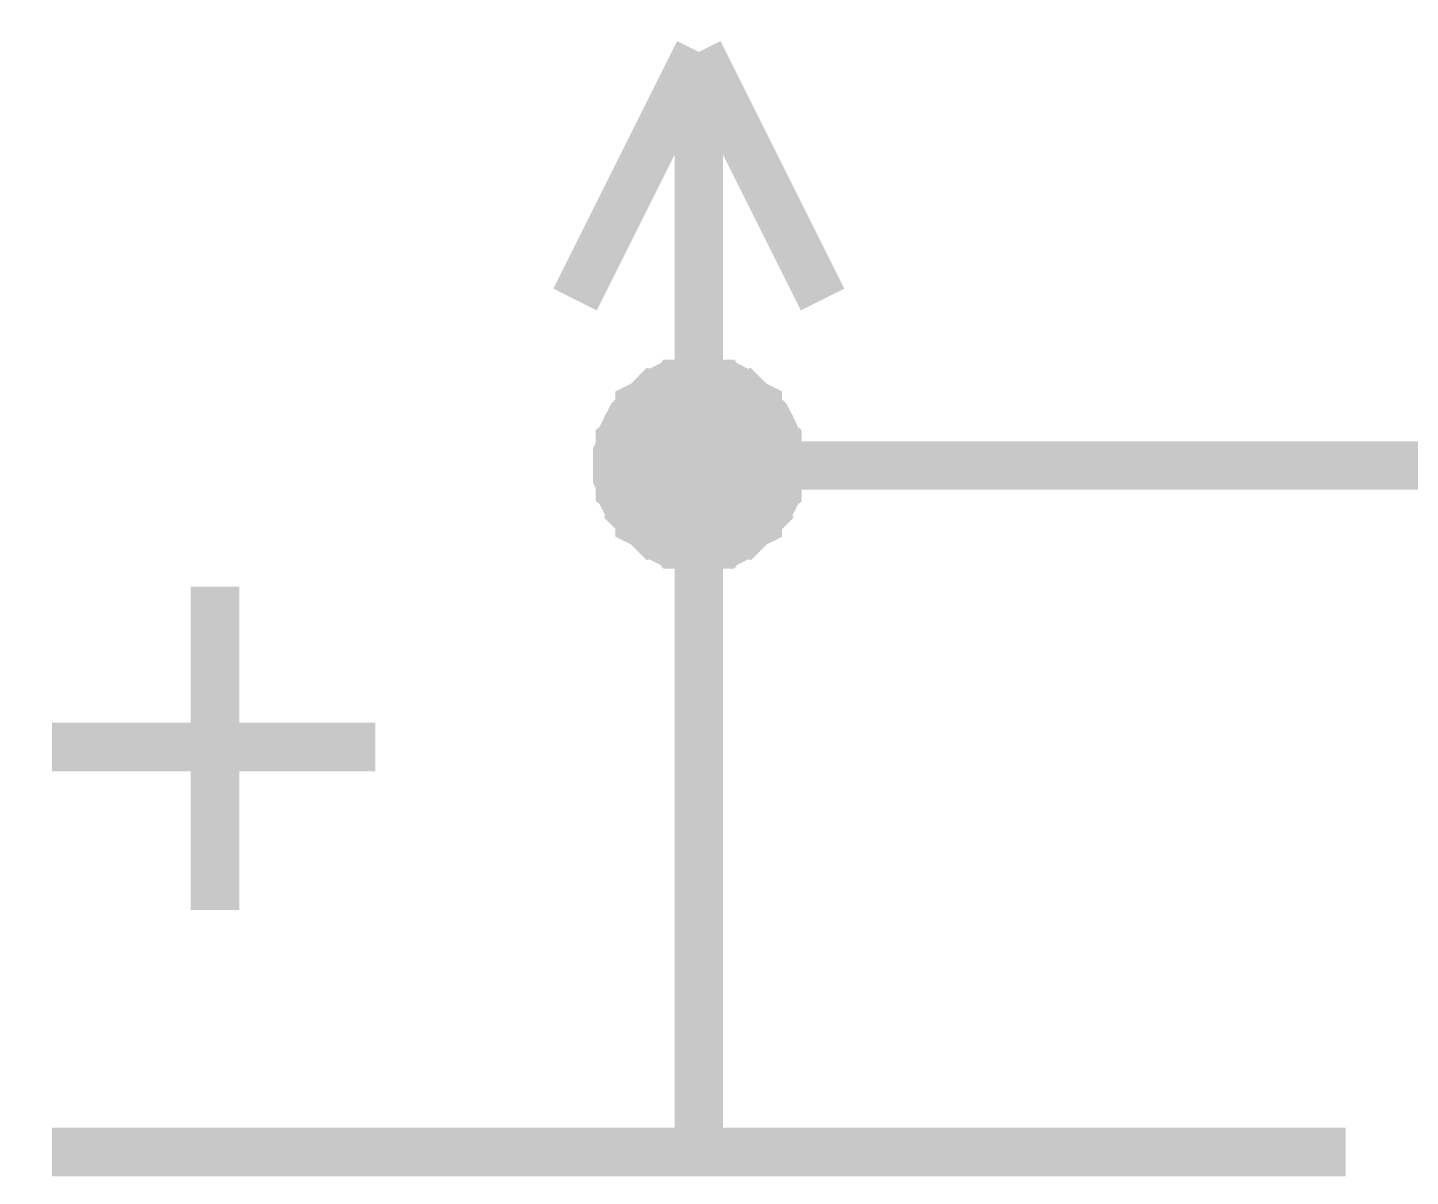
# Model space of a CAD drawing. Extents: x 0 to 594, y 0 to 420.
# Drawn here: x 30.98 to 39.52, y 238.1 to 245.19 of the extents above; entities that cross this region are included whole.
import ezdxf

# ---------------------------------------------------------------- set-up
doc = ezdxf.new("R2010")
doc.units = 0
doc.layers.add('SHEET', color=255, linetype='CONTINUOUS')

msp = doc.modelspace()

# ---------------------------------------------------------------- linework, layer by layer
at = {"layer": 'SHEET'}
for points, const_width in [([(35.1281, 245.0405), (34.3641, 243.5117)], 0.2997), ([(35.1281, 245.0405), (35.8921, 243.5117)], 0.2997), ([(35.1281, 242.4868), (35.1281, 245.0405)], 0.2997), ([(34.6245, 242.4868), (34.6245, 242.5041), (34.6245, 242.5389), (34.6245, 242.5563), (34.6419, 242.591), (34.6419, 242.6084), (34.6419, 242.6431), (34.6593, 242.6605), (34.6593, 242.6779), (34.6766, 242.7126), (34.694, 242.73), (34.694, 242.7474), (34.7114, 242.7821), (34.7287, 242.7995), (34.7461, 242.8168), (34.7634, 242.8342), (34.7634, 242.8516), (34.7982, 242.869), (34.8155, 242.8863), (34.8329, 242.9037), (34.8503, 242.9211), (34.8676, 242.9385), (34.885, 242.9385), (34.9024, 242.9558), (34.9371, 242.9732), (34.9545, 242.9732), (34.9718, 242.9906), (35.0065, 242.9906), (35.0239, 242.9906), (35.0586, 243.0079), (35.076, 243.0079), (35.1107, 243.0079), (35.1281, 243.0079)], 0.2997), ([(34.6245, 242.4868), (34.6245, 242.5041), (34.6245, 242.5389), (34.6245, 242.5563), (34.6419, 242.591), (34.6419, 242.6084), (34.6419, 242.6431), (34.6593, 242.6605), (34.6593, 242.6779), (34.6766, 242.7126), (34.694, 242.73), (34.694, 242.7474), (34.7114, 242.7821), (34.7287, 242.7995), (34.7461, 242.8168), (34.7634, 242.8342), (34.7634, 242.8516), (34.7982, 242.869), (34.8155, 242.8863), (34.8329, 242.9037), (34.8503, 242.9211), (34.8676, 242.9385), (34.885, 242.9385), (34.9024, 242.9558), (34.9371, 242.9732), (34.9545, 242.9732), (34.9718, 242.9906), (35.0065, 242.9906), (35.0239, 242.9906), (35.0586, 243.0079), (35.076, 243.0079), (35.1107, 243.0079), (35.1281, 243.0079)], 0.2997), ([(34.6245, 242.4868), (34.6245, 242.5041), (34.6245, 242.5389), (34.6245, 242.5563), (34.6419, 242.591), (34.6419, 242.6084), (34.6419, 242.6431), (34.6593, 242.6605), (34.6593, 242.6779), (34.6766, 242.7126), (34.694, 242.73), (34.694, 242.7474), (34.7114, 242.7821), (34.7287, 242.7995), (34.7461, 242.8168), (34.7634, 242.8342), (34.7634, 242.8516), (34.7982, 242.869), (34.8155, 242.8863), (34.8329, 242.9037), (34.8503, 242.9211), (34.8676, 242.9385), (34.885, 242.9385), (34.9024, 242.9558), (34.9371, 242.9732), (34.9545, 242.9732), (34.9718, 242.9906), (35.0065, 242.9906), (35.0239, 242.9906), (35.0586, 243.0079), (35.076, 243.0079), (35.1107, 243.0079), (35.1281, 243.0079)], 0.2997), ([(34.6245, 242.4868), (34.6245, 242.5041), (34.6245, 242.5389), (34.6245, 242.5563), (34.6419, 242.591), (34.6419, 242.6084), (34.6419, 242.6431), (34.6593, 242.6605), (34.6593, 242.6779), (34.6766, 242.7126), (34.694, 242.73), (34.694, 242.7474), (34.7114, 242.7821), (34.7287, 242.7995), (34.7461, 242.8168), (34.7634, 242.8342), (34.7634, 242.8516), (34.7982, 242.869), (34.8155, 242.8863), (34.8329, 242.9037), (34.8503, 242.9211), (34.8676, 242.9385), (34.885, 242.9385), (34.9024, 242.9558), (34.9371, 242.9732), (34.9545, 242.9732), (34.9718, 242.9906), (35.0065, 242.9906), (35.0239, 242.9906), (35.0586, 243.0079), (35.076, 243.0079), (35.1107, 243.0079), (35.1281, 243.0079)], 0.2997), ([(35.1281, 243.0079), (35.1281, 243.0079)], 0.2997), ([(35.1281, 243.0079), (35.1455, 243.0079), (35.1802, 243.0079), (35.1976, 243.0079), (35.2323, 242.9906), (35.2496, 242.9906), (35.2844, 242.9906), (35.3017, 242.9732), (35.3191, 242.9732), (35.3538, 242.9558), (35.3712, 242.9385), (35.3886, 242.9385), (35.4059, 242.9211), (35.4233, 242.9037), (35.4407, 242.8863), (35.458, 242.869), (35.4928, 242.8516), (35.4928, 242.8342), (35.5101, 242.8168), (35.5275, 242.7995), (35.5448, 242.7821), (35.5622, 242.7474), (35.5622, 242.73), (35.5796, 242.7126), (35.5969, 242.6779), (35.5969, 242.6605), (35.6143, 242.6431), (35.6143, 242.6084), (35.6143, 242.591), (35.6317, 242.5563), (35.6317, 242.5389), (35.6317, 242.5041), (35.6317, 242.4868)], 0.2997), ([(35.1281, 243.0079), (35.1281, 243.0079)], 0.2997), ([(35.1281, 243.0079), (35.1455, 243.0079), (35.1802, 243.0079), (35.1976, 243.0079), (35.2323, 242.9906), (35.2496, 242.9906), (35.2844, 242.9906), (35.3017, 242.9732), (35.3191, 242.9732), (35.3538, 242.9558), (35.3712, 242.9385), (35.3886, 242.9385), (35.4059, 242.9211), (35.4233, 242.9037), (35.4407, 242.8863), (35.458, 242.869), (35.4928, 242.8516), (35.4928, 242.8342), (35.5101, 242.8168), (35.5275, 242.7995), (35.5448, 242.7821), (35.5622, 242.7474), (35.5622, 242.73), (35.5796, 242.7126), (35.5969, 242.6779), (35.5969, 242.6605), (35.6143, 242.6431), (35.6143, 242.6084), (35.6143, 242.591), (35.6317, 242.5563), (35.6317, 242.5389), (35.6317, 242.5041), (35.6317, 242.4868)], 0.2997), ([(35.1281, 243.0079), (35.1281, 243.0079)], 0.2997), ([(35.1281, 243.0079), (35.1455, 243.0079), (35.1802, 243.0079), (35.1976, 243.0079), (35.2323, 242.9906), (35.2496, 242.9906), (35.2844, 242.9906), (35.3017, 242.9732), (35.3191, 242.9732), (35.3538, 242.9558), (35.3712, 242.9385), (35.3886, 242.9385), (35.4059, 242.9211), (35.4233, 242.9037), (35.4407, 242.8863), (35.458, 242.869), (35.4928, 242.8516), (35.4928, 242.8342), (35.5101, 242.8168), (35.5275, 242.7995), (35.5448, 242.7821), (35.5622, 242.7474), (35.5622, 242.73), (35.5796, 242.7126), (35.5969, 242.6779), (35.5969, 242.6605), (35.6143, 242.6431), (35.6143, 242.6084), (35.6143, 242.591), (35.6317, 242.5563), (35.6317, 242.5389), (35.6317, 242.5041), (35.6317, 242.4868)], 0.2997), ([(35.1281, 243.0079), (35.1281, 243.0079)], 0.2997), ([(35.1281, 243.0079), (35.1455, 243.0079), (35.1802, 243.0079), (35.1976, 243.0079), (35.2323, 242.9906), (35.2496, 242.9906), (35.2844, 242.9906), (35.3017, 242.9732), (35.3191, 242.9732), (35.3538, 242.9558), (35.3712, 242.9385), (35.3886, 242.9385), (35.4059, 242.9211), (35.4233, 242.9037), (35.4407, 242.8863), (35.458, 242.869), (35.4928, 242.8516), (35.4928, 242.8342), (35.5101, 242.8168), (35.5275, 242.7995), (35.5448, 242.7821), (35.5622, 242.7474), (35.5622, 242.73), (35.5796, 242.7126), (35.5969, 242.6779), (35.5969, 242.6605), (35.6143, 242.6431), (35.6143, 242.6084), (35.6143, 242.591), (35.6317, 242.5563), (35.6317, 242.5389), (35.6317, 242.5041), (35.6317, 242.4868)], 0.2997), ([(34.6245, 242.4868), (34.6245, 242.5041), (34.6245, 242.5389), (34.6245, 242.5563), (34.6419, 242.591), (34.6419, 242.6084), (34.6419, 242.6431), (34.6593, 242.6605), (34.6593, 242.6779), (34.6766, 242.7126), (34.694, 242.73), (34.694, 242.7474), (34.7114, 242.7821), (34.7287, 242.7995), (34.7461, 242.8168), (34.7634, 242.8342), (34.7634, 242.8516), (34.7982, 242.869), (34.8155, 242.8863), (34.8329, 242.9037), (34.8503, 242.9211), (34.8676, 242.9385), (34.885, 242.9385), (34.9024, 242.9558), (34.9371, 242.9732), (34.9545, 242.9732), (34.9718, 242.9906), (35.0065, 242.9906), (35.0239, 242.9906), (35.0586, 243.0079), (35.076, 243.0079), (35.1107, 243.0079), (35.1281, 243.0079)], 0.0991), ([(34.6245, 242.4868), (34.6245, 242.5041), (34.6245, 242.5389), (34.6245, 242.5563), (34.6419, 242.591), (34.6419, 242.6084), (34.6419, 242.6431), (34.6593, 242.6605), (34.6593, 242.6779), (34.6766, 242.7126), (34.694, 242.73), (34.694, 242.7474), (34.7114, 242.7821), (34.7287, 242.7995), (34.7461, 242.8168), (34.7634, 242.8342), (34.7634, 242.8516), (34.7982, 242.869), (34.8155, 242.8863), (34.8329, 242.9037), (34.8503, 242.9211), (34.8676, 242.9385), (34.885, 242.9385), (34.9024, 242.9558), (34.9371, 242.9732), (34.9545, 242.9732), (34.9718, 242.9906), (35.0065, 242.9906), (35.0239, 242.9906), (35.0586, 243.0079), (35.076, 243.0079), (35.1107, 243.0079), (35.1281, 243.0079)], 0.0991), ([(34.6245, 242.4868), (34.6245, 242.5041), (34.6245, 242.5389), (34.6245, 242.5563), (34.6419, 242.591), (34.6419, 242.6084), (34.6419, 242.6431), (34.6593, 242.6605), (34.6593, 242.6779), (34.6766, 242.7126), (34.694, 242.73), (34.694, 242.7474), (34.7114, 242.7821), (34.7287, 242.7995), (34.7461, 242.8168), (34.7634, 242.8342), (34.7634, 242.8516), (34.7982, 242.869), (34.8155, 242.8863), (34.8329, 242.9037), (34.8503, 242.9211), (34.8676, 242.9385), (34.885, 242.9385), (34.9024, 242.9558), (34.9371, 242.9732), (34.9545, 242.9732), (34.9718, 242.9906), (35.0065, 242.9906), (35.0239, 242.9906), (35.0586, 243.0079), (35.076, 243.0079), (35.1107, 243.0079), (35.1281, 243.0079)], 0.0991), ([(34.6245, 242.4868), (34.6245, 242.5041), (34.6245, 242.5389), (34.6245, 242.5563), (34.6419, 242.591), (34.6419, 242.6084), (34.6419, 242.6431), (34.6593, 242.6605), (34.6593, 242.6779), (34.6766, 242.7126), (34.694, 242.73), (34.694, 242.7474), (34.7114, 242.7821), (34.7287, 242.7995), (34.7461, 242.8168), (34.7634, 242.8342), (34.7634, 242.8516), (34.7982, 242.869), (34.8155, 242.8863), (34.8329, 242.9037), (34.8503, 242.9211), (34.8676, 242.9385), (34.885, 242.9385), (34.9024, 242.9558), (34.9371, 242.9732), (34.9545, 242.9732), (34.9718, 242.9906), (35.0065, 242.9906), (35.0239, 242.9906), (35.0586, 243.0079), (35.076, 243.0079), (35.1107, 243.0079), (35.1281, 243.0079)], 0.0991), ([(35.1281, 243.0079), (35.1281, 243.0079)], 0.0991), ([(35.1281, 243.0079), (35.1455, 243.0079), (35.1802, 243.0079), (35.1976, 243.0079), (35.2323, 242.9906), (35.2496, 242.9906), (35.2844, 242.9906), (35.3017, 242.9732), (35.3191, 242.9732), (35.3538, 242.9558), (35.3712, 242.9385), (35.3886, 242.9385), (35.4059, 242.9211), (35.4233, 242.9037), (35.4407, 242.8863), (35.458, 242.869), (35.4928, 242.8516), (35.4928, 242.8342), (35.5101, 242.8168), (35.5275, 242.7995), (35.5448, 242.7821), (35.5622, 242.7474), (35.5622, 242.73), (35.5796, 242.7126), (35.5969, 242.6779), (35.5969, 242.6605), (35.6143, 242.6431), (35.6143, 242.6084), (35.6143, 242.591), (35.6317, 242.5563), (35.6317, 242.5389), (35.6317, 242.5041), (35.6317, 242.4868)], 0.0991), ([(35.1281, 243.0079), (35.1281, 243.0079)], 0.0991), ([(35.1281, 243.0079), (35.1455, 243.0079), (35.1802, 243.0079), (35.1976, 243.0079), (35.2323, 242.9906), (35.2496, 242.9906), (35.2844, 242.9906), (35.3017, 242.9732), (35.3191, 242.9732), (35.3538, 242.9558), (35.3712, 242.9385), (35.3886, 242.9385), (35.4059, 242.9211), (35.4233, 242.9037), (35.4407, 242.8863), (35.458, 242.869), (35.4928, 242.8516), (35.4928, 242.8342), (35.5101, 242.8168), (35.5275, 242.7995), (35.5448, 242.7821), (35.5622, 242.7474), (35.5622, 242.73), (35.5796, 242.7126), (35.5969, 242.6779), (35.5969, 242.6605), (35.6143, 242.6431), (35.6143, 242.6084), (35.6143, 242.591), (35.6317, 242.5563), (35.6317, 242.5389), (35.6317, 242.5041), (35.6317, 242.4868)], 0.0991), ([(35.1281, 243.0079), (35.1281, 243.0079)], 0.0991), ([(35.1281, 243.0079), (35.1455, 243.0079), (35.1802, 243.0079), (35.1976, 243.0079), (35.2323, 242.9906), (35.2496, 242.9906), (35.2844, 242.9906), (35.3017, 242.9732), (35.3191, 242.9732), (35.3538, 242.9558), (35.3712, 242.9385), (35.3886, 242.9385), (35.4059, 242.9211), (35.4233, 242.9037), (35.4407, 242.8863), (35.458, 242.869), (35.4928, 242.8516), (35.4928, 242.8342), (35.5101, 242.8168), (35.5275, 242.7995), (35.5448, 242.7821), (35.5622, 242.7474), (35.5622, 242.73), (35.5796, 242.7126), (35.5969, 242.6779), (35.5969, 242.6605), (35.6143, 242.6431), (35.6143, 242.6084), (35.6143, 242.591), (35.6317, 242.5563), (35.6317, 242.5389), (35.6317, 242.5041), (35.6317, 242.4868)], 0.0991), ([(35.1281, 243.0079), (35.1281, 243.0079)], 0.0991), ([(35.1281, 243.0079), (35.1455, 243.0079), (35.1802, 243.0079), (35.1976, 243.0079), (35.2323, 242.9906), (35.2496, 242.9906), (35.2844, 242.9906), (35.3017, 242.9732), (35.3191, 242.9732), (35.3538, 242.9558), (35.3712, 242.9385), (35.3886, 242.9385), (35.4059, 242.9211), (35.4233, 242.9037), (35.4407, 242.8863), (35.458, 242.869), (35.4928, 242.8516), (35.4928, 242.8342), (35.5101, 242.8168), (35.5275, 242.7995), (35.5448, 242.7821), (35.5622, 242.7474), (35.5622, 242.73), (35.5796, 242.7126), (35.5969, 242.6779), (35.5969, 242.6605), (35.6143, 242.6431), (35.6143, 242.6084), (35.6143, 242.591), (35.6317, 242.5563), (35.6317, 242.5389), (35.6317, 242.5041), (35.6317, 242.4868)], 0.0991), ([(35.1281, 241.983), (35.1107, 241.983), (35.076, 241.983), (35.0586, 241.983), (35.0239, 242.0003), (35.0065, 242.0003), (34.9718, 242.0003), (34.9545, 242.0177), (34.9371, 242.0177), (34.9024, 242.0351), (34.885, 242.0524), (34.8676, 242.0524), (34.8503, 242.0698), (34.8329, 242.0872), (34.8155, 242.1046), (34.7982, 242.1219), (34.7634, 242.1393), (34.7634, 242.1567), (34.7461, 242.1741), (34.7287, 242.1914), (34.7114, 242.2088), (34.694, 242.2262), (34.694, 242.2435), (34.6766, 242.2609), (34.6593, 242.2957), (34.6593, 242.313), (34.6419, 242.3304), (34.6419, 242.3652), (34.6419, 242.3825), (34.6245, 242.4173), (34.6245, 242.4346), (34.6245, 242.4694), (34.6245, 242.4868)], 0.2997), ([(34.6245, 242.4868), (34.6245, 242.4868)], 0.2997), ([(35.1281, 241.983), (35.1107, 241.983), (35.076, 241.983), (35.0586, 241.983), (35.0239, 242.0003), (35.0065, 242.0003), (34.9718, 242.0003), (34.9545, 242.0177), (34.9371, 242.0177), (34.9024, 242.0351), (34.885, 242.0524), (34.8676, 242.0524), (34.8503, 242.0698), (34.8329, 242.0872), (34.8155, 242.1046), (34.7982, 242.1219), (34.7634, 242.1393), (34.7634, 242.1567), (34.7461, 242.1741), (34.7287, 242.1914), (34.7114, 242.2088), (34.694, 242.2262), (34.694, 242.2435), (34.6766, 242.2609), (34.6593, 242.2957), (34.6593, 242.313), (34.6419, 242.3304), (34.6419, 242.3652), (34.6419, 242.3825), (34.6245, 242.4173), (34.6245, 242.4346), (34.6245, 242.4694), (34.6245, 242.4868)], 0.2997), ([(34.6245, 242.4868), (34.6245, 242.4868)], 0.2997), ([(35.1281, 241.983), (35.1107, 241.983), (35.076, 241.983), (35.0586, 241.983), (35.0239, 242.0003), (35.0065, 242.0003), (34.9718, 242.0003), (34.9545, 242.0177), (34.9371, 242.0177), (34.9024, 242.0351), (34.885, 242.0524), (34.8676, 242.0524), (34.8503, 242.0698), (34.8329, 242.0872), (34.8155, 242.1046), (34.7982, 242.1219), (34.7634, 242.1393), (34.7634, 242.1567), (34.7461, 242.1741), (34.7287, 242.1914), (34.7114, 242.2088), (34.694, 242.2262), (34.694, 242.2435), (34.6766, 242.2609), (34.6593, 242.2957), (34.6593, 242.313), (34.6419, 242.3304), (34.6419, 242.3652), (34.6419, 242.3825), (34.6245, 242.4173), (34.6245, 242.4346), (34.6245, 242.4694), (34.6245, 242.4868)], 0.2997), ([(34.6245, 242.4868), (34.6245, 242.4868)], 0.2997), ([(35.1281, 241.983), (35.1107, 241.983), (35.076, 241.983), (35.0586, 241.983), (35.0239, 242.0003), (35.0065, 242.0003), (34.9718, 242.0003), (34.9545, 242.0177), (34.9371, 242.0177), (34.9024, 242.0351), (34.885, 242.0524), (34.8676, 242.0524), (34.8503, 242.0698), (34.8329, 242.0872), (34.8155, 242.1046), (34.7982, 242.1219), (34.7634, 242.1393), (34.7634, 242.1567), (34.7461, 242.1741), (34.7287, 242.1914), (34.7114, 242.2088), (34.694, 242.2262), (34.694, 242.2435), (34.6766, 242.2609), (34.6593, 242.2957), (34.6593, 242.313), (34.6419, 242.3304), (34.6419, 242.3652), (34.6419, 242.3825), (34.6245, 242.4173), (34.6245, 242.4346), (34.6245, 242.4694), (34.6245, 242.4868)], 0.2997), ([(34.6245, 242.4868), (34.6245, 242.4868)], 0.2997), ([(35.6317, 242.4868), (35.6317, 242.4694), (35.6317, 242.4346), (35.6317, 242.4173), (35.6143, 242.3825), (35.6143, 242.3652), (35.6143, 242.3304), (35.5969, 242.313), (35.5969, 242.2957), (35.5796, 242.2609), (35.5622, 242.2435), (35.5622, 242.2262), (35.5448, 242.2088), (35.5275, 242.1914), (35.5101, 242.1741), (35.4928, 242.1567), (35.4928, 242.1393), (35.458, 242.1219), (35.4407, 242.1046), (35.4233, 242.0872), (35.4059, 242.0698), (35.3886, 242.0524), (35.3712, 242.0524), (35.3538, 242.0351), (35.3191, 242.0177), (35.3017, 242.0177), (35.2844, 242.0003), (35.2496, 242.0003), (35.2323, 242.0003), (35.1976, 241.983), (35.1802, 241.983), (35.1455, 241.983), (35.1281, 241.983)], 0.2997), ([(35.1281, 238.2478), (35.1281, 242.4868)], 0.2997), ([(35.1281, 242.4868), (35.1281, 242.4868), (35.1281, 242.4868), (45.13, 242.4868)], 0.2997), ([(35.6317, 242.4868), (35.6317, 242.4694), (35.6317, 242.4346), (35.6317, 242.4173), (35.6143, 242.3825), (35.6143, 242.3652), (35.6143, 242.3304), (35.5969, 242.313), (35.5969, 242.2957), (35.5796, 242.2609), (35.5622, 242.2435), (35.5622, 242.2262), (35.5448, 242.2088), (35.5275, 242.1914), (35.5101, 242.1741), (35.4928, 242.1567), (35.4928, 242.1393), (35.458, 242.1219), (35.4407, 242.1046), (35.4233, 242.0872), (35.4059, 242.0698), (35.3886, 242.0524), (35.3712, 242.0524), (35.3538, 242.0351), (35.3191, 242.0177), (35.3017, 242.0177), (35.2844, 242.0003), (35.2496, 242.0003), (35.2323, 242.0003), (35.1976, 241.983), (35.1802, 241.983), (35.1455, 241.983), (35.1281, 241.983)], 0.2997), ([(35.6317, 242.4868), (35.6317, 242.4694), (35.6317, 242.4346), (35.6317, 242.4173), (35.6143, 242.3825), (35.6143, 242.3652), (35.6143, 242.3304), (35.5969, 242.313), (35.5969, 242.2957), (35.5796, 242.2609), (35.5622, 242.2435), (35.5622, 242.2262), (35.5448, 242.2088), (35.5275, 242.1914), (35.5101, 242.1741), (35.4928, 242.1567), (35.4928, 242.1393), (35.458, 242.1219), (35.4407, 242.1046), (35.4233, 242.0872), (35.4059, 242.0698), (35.3886, 242.0524), (35.3712, 242.0524), (35.3538, 242.0351), (35.3191, 242.0177), (35.3017, 242.0177), (35.2844, 242.0003), (35.2496, 242.0003), (35.2323, 242.0003), (35.1976, 241.983), (35.1802, 241.983), (35.1455, 241.983), (35.1281, 241.983)], 0.2997), ([(35.6317, 242.4868), (35.6317, 242.4694), (35.6317, 242.4346), (35.6317, 242.4173), (35.6143, 242.3825), (35.6143, 242.3652), (35.6143, 242.3304), (35.5969, 242.313), (35.5969, 242.2957), (35.5796, 242.2609), (35.5622, 242.2435), (35.5622, 242.2262), (35.5448, 242.2088), (35.5275, 242.1914), (35.5101, 242.1741), (35.4928, 242.1567), (35.4928, 242.1393), (35.458, 242.1219), (35.4407, 242.1046), (35.4233, 242.0872), (35.4059, 242.0698), (35.3886, 242.0524), (35.3712, 242.0524), (35.3538, 242.0351), (35.3191, 242.0177), (35.3017, 242.0177), (35.2844, 242.0003), (35.2496, 242.0003), (35.2323, 242.0003), (35.1976, 241.983), (35.1802, 241.983), (35.1455, 241.983), (35.1281, 241.983)], 0.2997), ([(35.6317, 242.4868), (35.6317, 242.4868), (35.6317, 242.4868), (35.6317, 242.4868), (35.6317, 242.4868), (35.6317, 242.4868), (35.6317, 242.4868), (35.6317, 242.4868), (35.6317, 242.4868), (35.6317, 242.4868), (35.6317, 242.4868), (35.6317, 242.4868), (35.6317, 242.4868), (35.6317, 242.4868), (35.6317, 242.4868), (35.6317, 242.4868), (35.6317, 242.4868), (35.6317, 242.4868), (35.6317, 242.4868), (35.6317, 242.4868), (35.6317, 242.4868), (35.6317, 242.4868), (35.6317, 242.4868), (35.6317, 242.4868), (35.6317, 242.4868), (35.6317, 242.4868), (35.6317, 242.4868), (35.6317, 242.4868), (35.6317, 242.4868), (35.6317, 242.4868), (35.6317, 242.4868), (35.6317, 242.4868), (35.6317, 242.4868)], 0.2997), ([(35.6317, 242.4868), (35.6317, 242.4868)], 0.2997), ([(35.6317, 242.4868), (35.6317, 242.4868), (35.6317, 242.4868), (35.6317, 242.4868), (35.6317, 242.4868), (35.6317, 242.4868), (35.6317, 242.4868), (35.6317, 242.4868), (35.6317, 242.4868), (35.6317, 242.4868), (35.6317, 242.4868), (35.6317, 242.4868), (35.6317, 242.4868), (35.6317, 242.4868), (35.6317, 242.4868), (35.6317, 242.4868), (35.6317, 242.4868), (35.6317, 242.4868), (35.6317, 242.4868), (35.6317, 242.4868), (35.6317, 242.4868), (35.6317, 242.4868), (35.6317, 242.4868), (35.6317, 242.4868), (35.6317, 242.4868), (35.6317, 242.4868), (35.6317, 242.4868), (35.6317, 242.4868), (35.6317, 242.4868), (35.6317, 242.4868), (35.6317, 242.4868), (35.6317, 242.4868), (35.6317, 242.4868)], 0.2997), ([(35.6317, 242.4868), (35.6317, 242.4868)], 0.2997), ([(35.6317, 242.4868), (35.6317, 242.4868), (35.6317, 242.4868), (35.6317, 242.4868), (35.6317, 242.4868), (35.6317, 242.4868), (35.6317, 242.4868), (35.6317, 242.4868), (35.6317, 242.4868), (35.6317, 242.4868), (35.6317, 242.4868), (35.6317, 242.4868), (35.6317, 242.4868), (35.6317, 242.4868), (35.6317, 242.4868), (35.6317, 242.4868), (35.6317, 242.4868), (35.6317, 242.4868), (35.6317, 242.4868), (35.6317, 242.4868), (35.6317, 242.4868), (35.6317, 242.4868), (35.6317, 242.4868), (35.6317, 242.4868), (35.6317, 242.4868), (35.6317, 242.4868), (35.6317, 242.4868), (35.6317, 242.4868), (35.6317, 242.4868), (35.6317, 242.4868), (35.6317, 242.4868), (35.6317, 242.4868), (35.6317, 242.4868)], 0.2997), ([(35.6317, 242.4868), (35.6317, 242.4868)], 0.2997), ([(35.6317, 242.4868), (35.6317, 242.4868), (35.6317, 242.4868), (35.6317, 242.4868), (35.6317, 242.4868), (35.6317, 242.4868), (35.6317, 242.4868), (35.6317, 242.4868), (35.6317, 242.4868), (35.6317, 242.4868), (35.6317, 242.4868), (35.6317, 242.4868), (35.6317, 242.4868), (35.6317, 242.4868), (35.6317, 242.4868), (35.6317, 242.4868), (35.6317, 242.4868), (35.6317, 242.4868), (35.6317, 242.4868), (35.6317, 242.4868), (35.6317, 242.4868), (35.6317, 242.4868), (35.6317, 242.4868), (35.6317, 242.4868), (35.6317, 242.4868), (35.6317, 242.4868), (35.6317, 242.4868), (35.6317, 242.4868), (35.6317, 242.4868), (35.6317, 242.4868), (35.6317, 242.4868), (35.6317, 242.4868), (35.6317, 242.4868)], 0.2997), ([(35.6317, 242.4868), (35.6317, 242.4868)], 0.2997), ([(35.1281, 241.983), (35.1107, 241.983), (35.076, 241.983), (35.0586, 241.983), (35.0239, 242.0003), (35.0065, 242.0003), (34.9718, 242.0003), (34.9545, 242.0177), (34.9371, 242.0177), (34.9024, 242.0351), (34.885, 242.0524), (34.8676, 242.0524), (34.8503, 242.0698), (34.8329, 242.0872), (34.8155, 242.1046), (34.7982, 242.1219), (34.7634, 242.1393), (34.7634, 242.1567), (34.7461, 242.1741), (34.7287, 242.1914), (34.7114, 242.2088), (34.694, 242.2262), (34.694, 242.2435), (34.6766, 242.2609), (34.6593, 242.2957), (34.6593, 242.313), (34.6419, 242.3304), (34.6419, 242.3652), (34.6419, 242.3825), (34.6245, 242.4173), (34.6245, 242.4346), (34.6245, 242.4694), (34.6245, 242.4868)], 0.0991), ([(34.6245, 242.4868), (34.6245, 242.4868)], 0.0991), ([(35.1281, 241.983), (35.1107, 241.983), (35.076, 241.983), (35.0586, 241.983), (35.0239, 242.0003), (35.0065, 242.0003), (34.9718, 242.0003), (34.9545, 242.0177), (34.9371, 242.0177), (34.9024, 242.0351), (34.885, 242.0524), (34.8676, 242.0524), (34.8503, 242.0698), (34.8329, 242.0872), (34.8155, 242.1046), (34.7982, 242.1219), (34.7634, 242.1393), (34.7634, 242.1567), (34.7461, 242.1741), (34.7287, 242.1914), (34.7114, 242.2088), (34.694, 242.2262), (34.694, 242.2435), (34.6766, 242.2609), (34.6593, 242.2957), (34.6593, 242.313), (34.6419, 242.3304), (34.6419, 242.3652), (34.6419, 242.3825), (34.6245, 242.4173), (34.6245, 242.4346), (34.6245, 242.4694), (34.6245, 242.4868)], 0.0991), ([(34.6245, 242.4868), (34.6245, 242.4868)], 0.0991), ([(35.1281, 241.983), (35.1107, 241.983), (35.076, 241.983), (35.0586, 241.983), (35.0239, 242.0003), (35.0065, 242.0003), (34.9718, 242.0003), (34.9545, 242.0177), (34.9371, 242.0177), (34.9024, 242.0351), (34.885, 242.0524), (34.8676, 242.0524), (34.8503, 242.0698), (34.8329, 242.0872), (34.8155, 242.1046), (34.7982, 242.1219), (34.7634, 242.1393), (34.7634, 242.1567), (34.7461, 242.1741), (34.7287, 242.1914), (34.7114, 242.2088), (34.694, 242.2262), (34.694, 242.2435), (34.6766, 242.2609), (34.6593, 242.2957), (34.6593, 242.313), (34.6419, 242.3304), (34.6419, 242.3652), (34.6419, 242.3825), (34.6245, 242.4173), (34.6245, 242.4346), (34.6245, 242.4694), (34.6245, 242.4868)], 0.0991), ([(34.6245, 242.4868), (34.6245, 242.4868)], 0.0991), ([(35.1281, 241.983), (35.1107, 241.983), (35.076, 241.983), (35.0586, 241.983), (35.0239, 242.0003), (35.0065, 242.0003), (34.9718, 242.0003), (34.9545, 242.0177), (34.9371, 242.0177), (34.9024, 242.0351), (34.885, 242.0524), (34.8676, 242.0524), (34.8503, 242.0698), (34.8329, 242.0872), (34.8155, 242.1046), (34.7982, 242.1219), (34.7634, 242.1393), (34.7634, 242.1567), (34.7461, 242.1741), (34.7287, 242.1914), (34.7114, 242.2088), (34.694, 242.2262), (34.694, 242.2435), (34.6766, 242.2609), (34.6593, 242.2957), (34.6593, 242.313), (34.6419, 242.3304), (34.6419, 242.3652), (34.6419, 242.3825), (34.6245, 242.4173), (34.6245, 242.4346), (34.6245, 242.4694), (34.6245, 242.4868)], 0.0991), ([(34.6245, 242.4868), (34.6245, 242.4868)], 0.0991), ([(35.6317, 242.4868), (35.6317, 242.4694), (35.6317, 242.4346), (35.6317, 242.4173), (35.6143, 242.3825), (35.6143, 242.3652), (35.6143, 242.3304), (35.5969, 242.313), (35.5969, 242.2957), (35.5796, 242.2609), (35.5622, 242.2435), (35.5622, 242.2262), (35.5448, 242.2088), (35.5275, 242.1914), (35.5101, 242.1741), (35.4928, 242.1567), (35.4928, 242.1393), (35.458, 242.1219), (35.4407, 242.1046), (35.4233, 242.0872), (35.4059, 242.0698), (35.3886, 242.0524), (35.3712, 242.0524), (35.3538, 242.0351), (35.3191, 242.0177), (35.3017, 242.0177), (35.2844, 242.0003), (35.2496, 242.0003), (35.2323, 242.0003), (35.1976, 241.983), (35.1802, 241.983), (35.1455, 241.983), (35.1281, 241.983)], 0.0991), ([(35.6317, 242.4868), (35.6317, 242.4694), (35.6317, 242.4346), (35.6317, 242.4173), (35.6143, 242.3825), (35.6143, 242.3652), (35.6143, 242.3304), (35.5969, 242.313), (35.5969, 242.2957), (35.5796, 242.2609), (35.5622, 242.2435), (35.5622, 242.2262), (35.5448, 242.2088), (35.5275, 242.1914), (35.5101, 242.1741), (35.4928, 242.1567), (35.4928, 242.1393), (35.458, 242.1219), (35.4407, 242.1046), (35.4233, 242.0872), (35.4059, 242.0698), (35.3886, 242.0524), (35.3712, 242.0524), (35.3538, 242.0351), (35.3191, 242.0177), (35.3017, 242.0177), (35.2844, 242.0003), (35.2496, 242.0003), (35.2323, 242.0003), (35.1976, 241.983), (35.1802, 241.983), (35.1455, 241.983), (35.1281, 241.983)], 0.0991), ([(35.6317, 242.4868), (35.6317, 242.4694), (35.6317, 242.4346), (35.6317, 242.4173), (35.6143, 242.3825), (35.6143, 242.3652), (35.6143, 242.3304), (35.5969, 242.313), (35.5969, 242.2957), (35.5796, 242.2609), (35.5622, 242.2435), (35.5622, 242.2262), (35.5448, 242.2088), (35.5275, 242.1914), (35.5101, 242.1741), (35.4928, 242.1567), (35.4928, 242.1393), (35.458, 242.1219), (35.4407, 242.1046), (35.4233, 242.0872), (35.4059, 242.0698), (35.3886, 242.0524), (35.3712, 242.0524), (35.3538, 242.0351), (35.3191, 242.0177), (35.3017, 242.0177), (35.2844, 242.0003), (35.2496, 242.0003), (35.2323, 242.0003), (35.1976, 241.983), (35.1802, 241.983), (35.1455, 241.983), (35.1281, 241.983)], 0.0991), ([(35.6317, 242.4868), (35.6317, 242.4694), (35.6317, 242.4346), (35.6317, 242.4173), (35.6143, 242.3825), (35.6143, 242.3652), (35.6143, 242.3304), (35.5969, 242.313), (35.5969, 242.2957), (35.5796, 242.2609), (35.5622, 242.2435), (35.5622, 242.2262), (35.5448, 242.2088), (35.5275, 242.1914), (35.5101, 242.1741), (35.4928, 242.1567), (35.4928, 242.1393), (35.458, 242.1219), (35.4407, 242.1046), (35.4233, 242.0872), (35.4059, 242.0698), (35.3886, 242.0524), (35.3712, 242.0524), (35.3538, 242.0351), (35.3191, 242.0177), (35.3017, 242.0177), (35.2844, 242.0003), (35.2496, 242.0003), (35.2323, 242.0003), (35.1976, 241.983), (35.1802, 241.983), (35.1455, 241.983), (35.1281, 241.983)], 0.0991), ([(35.6317, 242.4868), (35.6317, 242.4868), (35.6317, 242.4868), (35.6317, 242.4868), (35.6317, 242.4868), (35.6317, 242.4868), (35.6317, 242.4868), (35.6317, 242.4868), (35.6317, 242.4868), (35.6317, 242.4868), (35.6317, 242.4868), (35.6317, 242.4868), (35.6317, 242.4868), (35.6317, 242.4868), (35.6317, 242.4868), (35.6317, 242.4868), (35.6317, 242.4868), (35.6317, 242.4868), (35.6317, 242.4868), (35.6317, 242.4868), (35.6317, 242.4868), (35.6317, 242.4868), (35.6317, 242.4868), (35.6317, 242.4868), (35.6317, 242.4868), (35.6317, 242.4868), (35.6317, 242.4868), (35.6317, 242.4868), (35.6317, 242.4868), (35.6317, 242.4868), (35.6317, 242.4868), (35.6317, 242.4868), (35.6317, 242.4868)], 0.0991), ([(35.6317, 242.4868), (35.6317, 242.4868)], 0.0991), ([(35.6317, 242.4868), (35.6317, 242.4868), (35.6317, 242.4868), (35.6317, 242.4868), (35.6317, 242.4868), (35.6317, 242.4868), (35.6317, 242.4868), (35.6317, 242.4868), (35.6317, 242.4868), (35.6317, 242.4868), (35.6317, 242.4868), (35.6317, 242.4868), (35.6317, 242.4868), (35.6317, 242.4868), (35.6317, 242.4868), (35.6317, 242.4868), (35.6317, 242.4868), (35.6317, 242.4868), (35.6317, 242.4868), (35.6317, 242.4868), (35.6317, 242.4868), (35.6317, 242.4868), (35.6317, 242.4868), (35.6317, 242.4868), (35.6317, 242.4868), (35.6317, 242.4868), (35.6317, 242.4868), (35.6317, 242.4868), (35.6317, 242.4868), (35.6317, 242.4868), (35.6317, 242.4868), (35.6317, 242.4868), (35.6317, 242.4868)], 0.0991), ([(35.6317, 242.4868), (35.6317, 242.4868)], 0.0991), ([(35.6317, 242.4868), (35.6317, 242.4868), (35.6317, 242.4868), (35.6317, 242.4868), (35.6317, 242.4868), (35.6317, 242.4868), (35.6317, 242.4868), (35.6317, 242.4868), (35.6317, 242.4868), (35.6317, 242.4868), (35.6317, 242.4868), (35.6317, 242.4868), (35.6317, 242.4868), (35.6317, 242.4868), (35.6317, 242.4868), (35.6317, 242.4868), (35.6317, 242.4868), (35.6317, 242.4868), (35.6317, 242.4868), (35.6317, 242.4868), (35.6317, 242.4868), (35.6317, 242.4868), (35.6317, 242.4868), (35.6317, 242.4868), (35.6317, 242.4868), (35.6317, 242.4868), (35.6317, 242.4868), (35.6317, 242.4868), (35.6317, 242.4868), (35.6317, 242.4868), (35.6317, 242.4868), (35.6317, 242.4868), (35.6317, 242.4868)], 0.0991), ([(35.6317, 242.4868), (35.6317, 242.4868)], 0.0991), ([(35.6317, 242.4868), (35.6317, 242.4868), (35.6317, 242.4868), (35.6317, 242.4868), (35.6317, 242.4868), (35.6317, 242.4868), (35.6317, 242.4868), (35.6317, 242.4868), (35.6317, 242.4868), (35.6317, 242.4868), (35.6317, 242.4868), (35.6317, 242.4868), (35.6317, 242.4868), (35.6317, 242.4868), (35.6317, 242.4868), (35.6317, 242.4868), (35.6317, 242.4868), (35.6317, 242.4868), (35.6317, 242.4868), (35.6317, 242.4868), (35.6317, 242.4868), (35.6317, 242.4868), (35.6317, 242.4868), (35.6317, 242.4868), (35.6317, 242.4868), (35.6317, 242.4868), (35.6317, 242.4868), (35.6317, 242.4868), (35.6317, 242.4868), (35.6317, 242.4868), (35.6317, 242.4868), (35.6317, 242.4868), (35.6317, 242.4868)], 0.0991), ([(35.6317, 242.4868), (35.6317, 242.4868)], 0.0991), ([(32.1414, 239.7419), (32.1414, 241.7397)], 0.2997), ([(31.1343, 240.7495), (33.1312, 240.7495)], 0.2997), ([(31.1343, 238.2478), (39.1219, 238.2478)], 0.2997)]:
    msp.add_lwpolyline(points, dxfattribs=dict(at, const_width=const_width))
at = {"layer": 'SHEET', "const_width": 0.508}
msp.add_lwpolyline([(34.746, 242.5, 1), (35.254, 242.5, 1)], format="xyb", close=True, dxfattribs=at)

doc.saveas('drawing.dxf')
